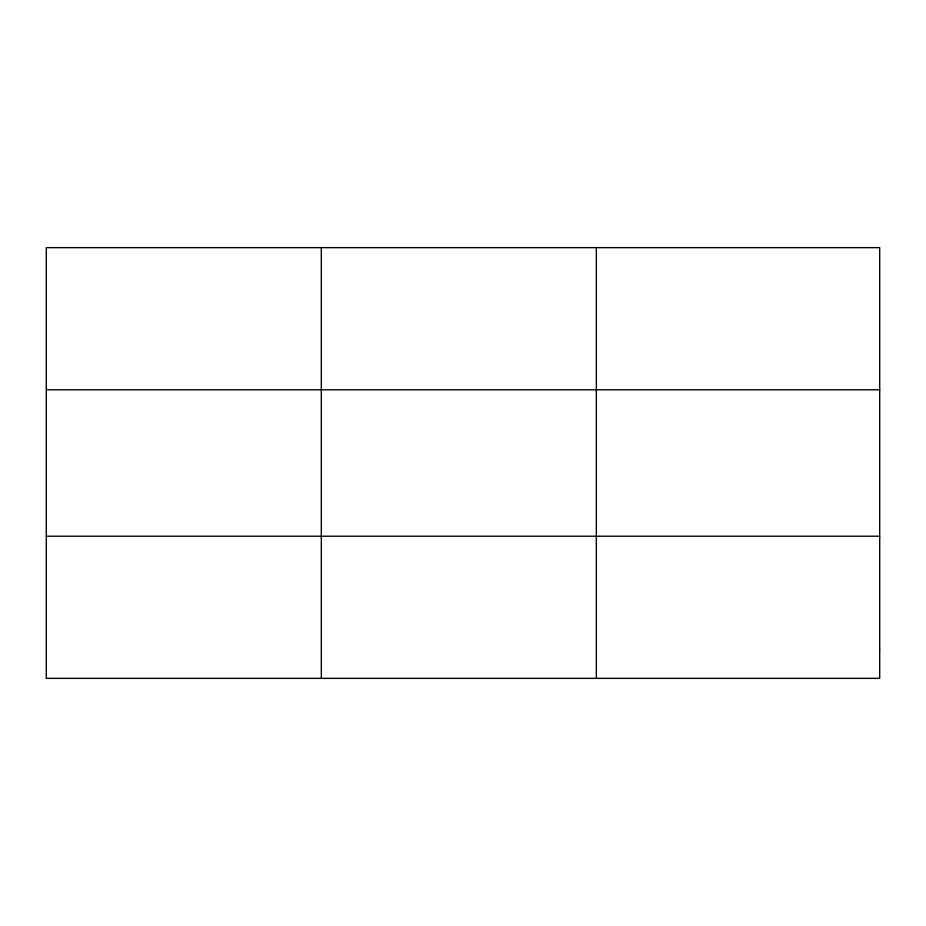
<?xml version="1.0" encoding="UTF-8"?>
<svg xmlns="http://www.w3.org/2000/svg" width="926" height="926" viewBox="0 0 926 926"><rect width="100%" height="100%" fill="white"/><g stroke="black" fill="none" stroke-linecap="round" stroke-linejoin="round"><path stroke-width="1.39" d="M321.322 247.647L321.322 678.353M596.344 247.647L596.344 678.353M46.3 389.777L879.7 389.777M46.3 536.223L879.7 536.223M879.7 649.925L879.7 678.353L46.3 678.353L46.3 247.647L879.7 247.647L879.7 649.925"/></g></svg>
